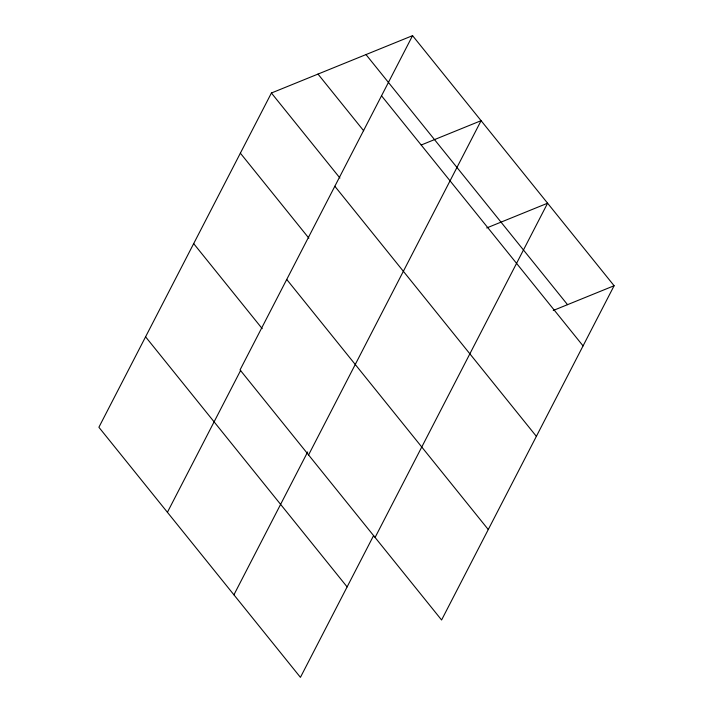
<?xml version="1.0" encoding="UTF-8"?>
<svg xmlns="http://www.w3.org/2000/svg" width="713" height="713" viewBox="0 0 713 713"><rect width="100%" height="100%" fill="white"/><g stroke="black" fill="none" stroke-linecap="round" stroke-linejoin="round"><path stroke-width="1.07" d="M412.569 35.65L240.049 369.904L441.588 619.989L614.107 285.735L412.569 35.65L271.412 93.011L98.893 427.265L300.431 677.35L373.674 535.445M167.412 512.29L240.655 370.386M233.917 594.82L307.668 451.944M308.569 454.939L481.097 120.675L421.24 144.997M375.083 537.459L547.602 203.205L486.721 227.946M553.235 310.476L614.107 285.735M365.992 54.58L567.53 304.665M381.526 95.8L583.065 345.885M317.998 74.081L363.675 130.764M271.412 93.011L339.932 178.036M334.834 186.253L536.372 436.347M240.361 153.161L308.889 238.195M286.733 279.451L488.271 529.536M193.678 243.614L262.206 328.648M145.577 336.812L347.115 586.897"/></g></svg>
